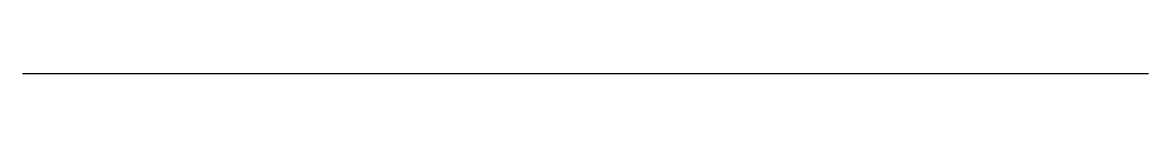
# Model space of a CAD drawing. Header units: millimetres. Extents: x 69.19 to 72.61, y 120.68 to 120.68.
import ezdxf

# ---------------------------------------------------------------- set-up
doc = ezdxf.new("R2010")
doc.units = ezdxf.units.MM
doc.header["$PDMODE"] = 35
doc.header["$PDSIZE"] = -2
doc.layers.add('00.1-SYMBOLS', color=3, linetype='Continuous')

# ---------------------------------------------------------------- blocks, each defined once
blk = doc.blocks.new('PH_GRPBLK')
at = {"layer": 'DEFPOINTS', "color": 0}
blk.add_point((0, 0), dxfattribs=at)

msp = doc.modelspace()

# ---------------------------------------------------------------- linework, layer by layer
at = {"layer": '00.1-SYMBOLS', "color": 2}
msp.add_line((69.1863, 120.6767), (72.6074, 120.6767), dxfattribs=at)

# ---------------------------------------------------------------- block references
msp.add_blockref('PH_GRPBLK', (69.1863, 120.6767), dxfattribs=at)

doc.saveas('drawing.dxf')
